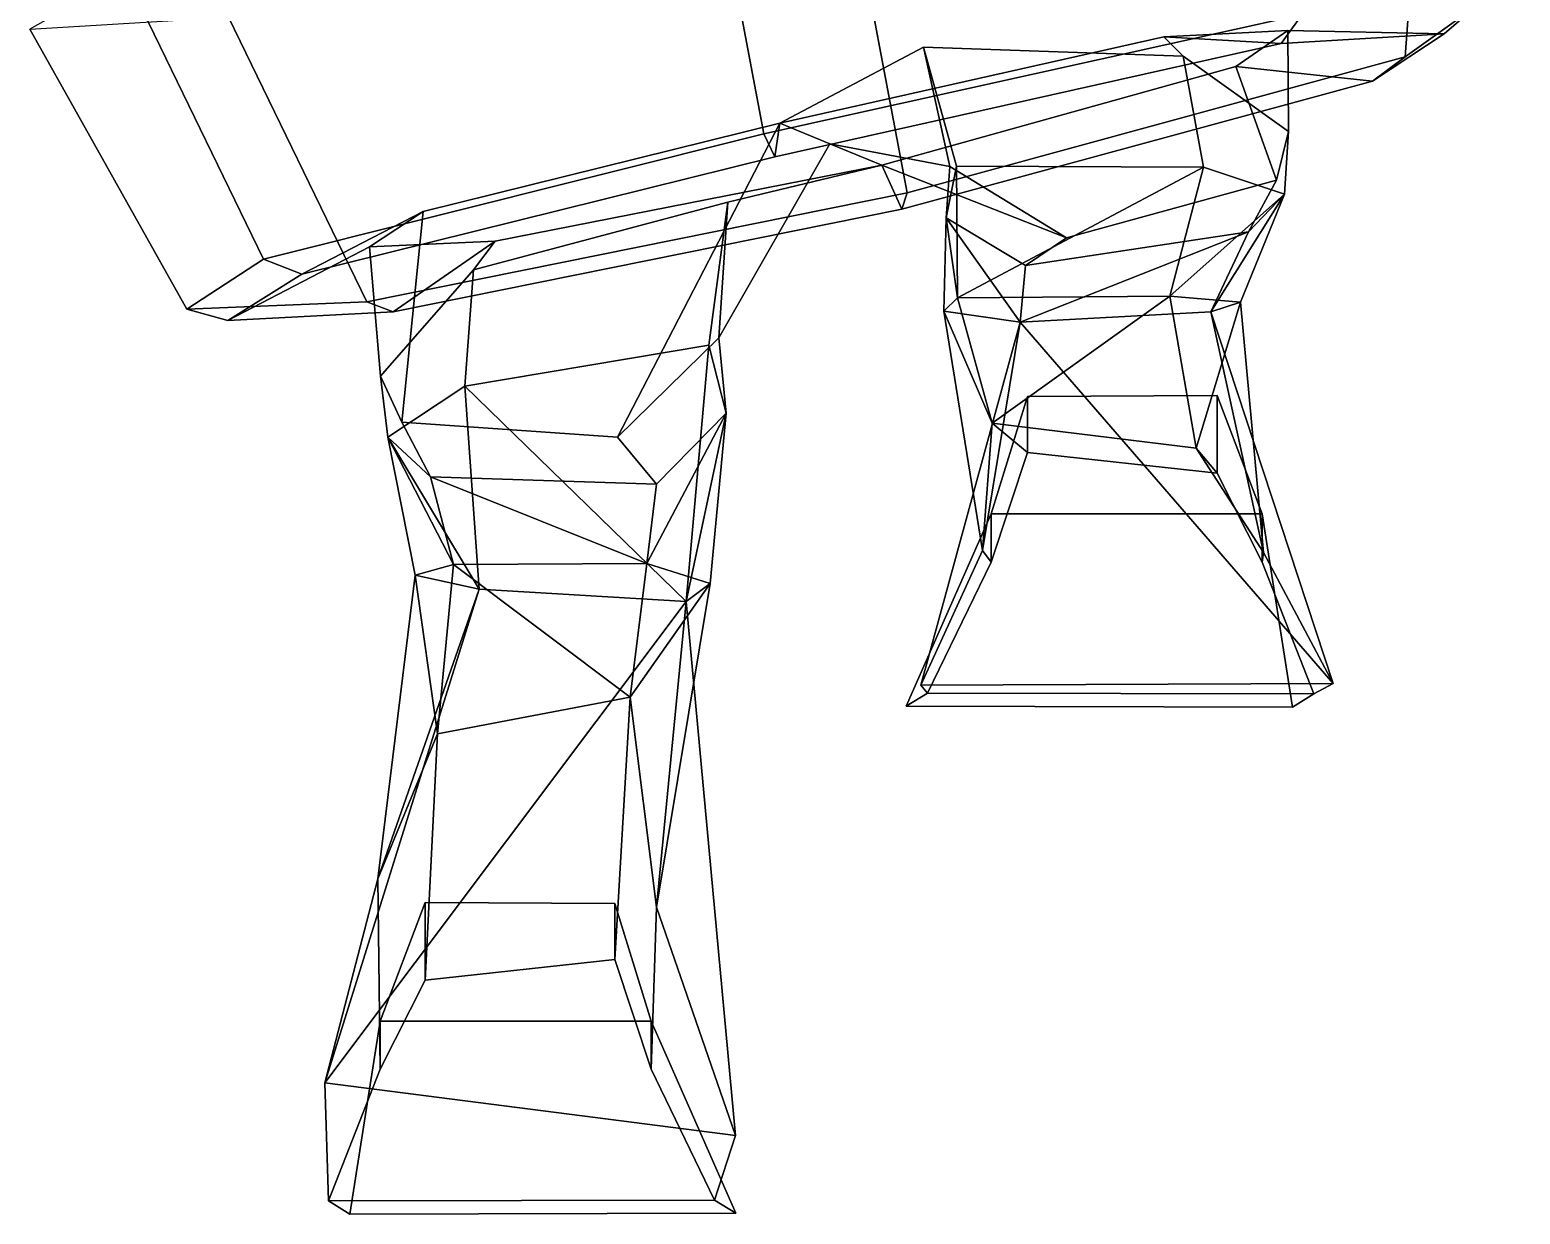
# Model space of a CAD drawing. Extents: x -273 to 206, y -160 to 395.
# Drawn here: x -139.5 to 119.7, y -159.8 to 46.2 of the extents above; entities that cross this region are included whole.
import ezdxf

# ---------------------------------------------------------------- set-up
doc = ezdxf.new("R2010")
doc.units = 0

msp = doc.modelspace()

# ---------------------------------------------------------------- linework, layer by layer
for points in [[(112.302704, 50.48999, 11.040586), (99.720932, 41.469452, -82.157272), (103.838646, 97.574188, -78.28167), (119.710823, 107.370117, 15.323751)], [(-11.883377, 28.112442, 114.036331), (81.776428, 48.857574, 91.414734), (85.894142, 104.962311, 95.290337), (-22.01178, 81.844269, 116.207451)], [(99.720932, 41.469452, -82.157272), (13.059475, 17.842941, -127.228767), (2.918842, 71.580444, -125.058365), (103.838646, 97.574188, -78.28167)], [(-11.883377, 28.112442, 114.036331), (-22.01178, 81.844269, 116.207451), (-122.903236, 55.759369, 69.428017), (-98.883965, 6.285095, 69.037552)], [(-80.939468, -1.103043, -104.534454), (-104.95874, 48.371231, -104.14399), (2.918842, 71.580444, -125.058365), (13.059475, 17.842941, -127.228767)], [(-122.903236, 55.759369, 69.428017), (-139.539383, 46.277985, -16.787819), (-112.229698, -2.420914, -16.770725), (-98.883965, 6.285095, 69.037552)], [(81.776428, 48.857574, 91.414734), (78.133789, 43.800995, 82.269165), (106.504227, 45.485245, 10.100272), (112.302704, 50.48999, 11.040586)], [(112.302704, 50.48999, 11.040586), (106.504227, 45.485245, 10.100272), (94.013878, 37.262817, -71.334389), (99.720932, 41.469452, -82.157272)], [(-112.229698, -2.420914, -16.770725), (-139.539383, 46.277985, -16.787819), (-104.95874, 48.371231, -104.14399), (-80.939468, -1.103043, -104.534454)], [(-11.883377, 28.112442, 114.036331), (-9.953568, 24.076416, 101.635323), (78.133789, 43.800995, 82.269165), (81.776428, 48.857574, 91.414734)], [(-9.953568, 24.076416, 101.635323), (-9.054311, 29.939804, 80.888046), (57.705593, 44.955414, 64.602043), (78.133789, 43.800995, 82.269165)], [(-9.054311, 29.939804, 80.888046), (15.888755, 43.171051, 58.418308), (61.109516, 41.58226, 45.830631), (57.705593, 44.955414, 64.602043)], [(57.705593, 44.955414, 64.602043), (61.109516, 41.58226, 45.830631), (79.385666, 28.464493, 10.227674), (79.298775, 46.071075, 7.157622)], [(78.133789, 43.800995, 82.269165), (57.705593, 44.955414, 64.602043), (79.298775, 46.071075, 7.157622), (106.504227, 45.485245, 10.100272)], [(79.298775, 46.071075, 7.157622), (79.385666, 28.464493, 10.227674), (77.313759, 20.023895, -33.494473), (70.253746, 39.789063, -56.772697)], [(106.504227, 45.485245, 10.100272), (79.298775, 46.071075, 7.157622), (70.253746, 39.789063, -56.772697), (94.013878, 37.262817, -71.334389)], [(20.525824, 22.391876, -2.405002), (15.888755, 43.171051, 58.418308), (-9.054311, 29.939804, 80.888046), (-0.366836, 26.362991, -3.143422)], [(21.680695, 22.441696, 25.128654), (15.888755, 43.171051, 58.418308), (20.525824, 22.391876, -2.405002), (19.864899, 13.459518, -2.174778)], [(21.680695, 22.441696, 25.128654), (64.642426, 22.285858, 25.715525), (61.109516, 41.58226, 45.830631), (15.888755, 43.171051, 58.418308)], [(64.642426, 22.285858, 25.715525), (78.730042, 17.583984, 11.794081), (79.385666, 28.464493, 10.227674), (61.109516, 41.58226, 45.830631)], [(70.253746, 39.789063, -56.772697), (77.313759, 20.023895, -33.494473), (40.818363, 10.004364, -63.620316), (8.668776, 22.642838, -90.54232)], [(94.013878, 37.262817, -71.334389), (70.253746, 39.789063, -56.772697), (8.668776, 22.642838, -90.54232), (12.119752, 14.988358, -111.873611)], [(99.720932, 41.469452, -82.157272), (94.013878, 37.262817, -71.334389), (12.119752, 14.988358, -111.873611), (13.059475, 17.842941, -127.228767)], [(-9.953568, 24.076416, 101.635323), (-92.19838, 3.662338, 61.171268), (-71.11834, 14.598145, 48.645496), (-9.054311, 29.939804, 80.888046)], [(-9.054311, 29.939804, 80.888046), (-71.11834, 14.598145, 48.645496), (-74.826797, -22.083038, 16.891588), (-37.322681, -24.635948, 44.990715)], [(-0.366836, 26.362991, -3.143422), (-9.054311, 29.939804, 80.888046), (-37.322681, -24.635948, 44.990715), (-19.673145, -7.413391, -9.566402)], [(-11.883377, 28.112442, 114.036331), (-98.883965, 6.285095, 69.037552), (-92.19838, 3.662338, 61.171268), (-9.953568, 24.076416, 101.635323)], [(8.668776, 22.642838, -90.54232), (-0.366836, 26.362991, -3.143422), (-19.673145, -7.413391, -9.566402), (-18.139425, 16.189346, -66.934097)], [(20.525824, 22.391876, -2.405002), (-0.366836, 26.362991, -3.143422), (8.668776, 22.642838, -90.54232), (40.818363, 10.004364, -63.620316)], [(78.730042, 17.583984, 11.794081), (72.442322, 11.072861, -8.120624), (77.313759, 20.023895, -33.494473), (79.385666, 28.464493, 10.227674)], [(-76.318291, -2.875824, -92.432281), (12.119752, 14.988358, -111.873611), (8.668776, 22.642838, -90.54232), (-58.570187, 9.431793, -72.729248)], [(-58.570187, 9.431793, -72.729248), (8.668776, 22.642838, -90.54232), (-18.139425, 16.189346, -66.934097), (-62.357681, 4.453415, -55.859539)], [(21.84301, -0.43074, 42.570557), (21.680695, 22.441696, 25.128654), (19.864899, 13.459518, -2.174778)], [(19.864899, 13.459518, -2.174778), (20.525824, 22.391876, -2.405002), (40.818363, 10.004364, -63.620316), (33.680531, 5.190933, -26.926954)], [(21.84301, -0.43074, 42.570557), (64.642426, 22.285858, 25.715525), (21.680695, 22.441696, 25.128654)], [(21.84301, -0.43074, 42.570557), (58.790943, -0.122192, 42.546795), (64.642426, 22.285858, 25.715525)], [(58.790943, -0.122192, 42.546795), (78.730042, 17.583984, 11.794081), (64.642426, 22.285858, 25.715525)], [(72.442322, 11.072861, -8.120624), (33.680531, 5.190933, -26.926954), (40.818363, 10.004364, -63.620316), (77.313759, 20.023895, -33.494473)], [(-80.939468, -1.103043, -104.534454), (13.059475, 17.842941, -127.228767), (12.119752, 14.988358, -111.873611), (-76.318291, -2.875824, -92.432281)], [(-63.887688, -15.820969, -44.12484), (-62.357681, 4.453415, -55.859539), (-18.139425, 16.189346, -66.934097), (-21.422466, -8.676575, -42.531876)], [(-18.394596, -20.470734, -17.168736), (-21.422466, -8.676575, -42.531876), (-18.139425, 16.189346, -66.934097), (-19.673145, -7.413391, -9.566402)], [(58.790943, -0.122192, 42.546795), (71.067284, -1.190292, 29.705751), (78.730042, 17.583984, 11.794081)], [(65.885529, -2.878159, 11.679587), (72.442322, 11.072861, -8.120624), (78.730042, 17.583984, 11.794081)], [(71.067284, -1.190292, 29.705751), (65.885529, -2.878159, 11.679587), (78.730042, 17.583984, 11.794081)], [(-92.19838, 3.662338, 61.171268), (-105.11792, -4.383362, -16.111933), (-80.438049, 8.429214, -12.627899), (-71.11834, 14.598145, 48.645496)], [(-71.11834, 14.598145, 48.645496), (-80.438049, 8.429214, -12.627899), (-78.537476, -14.027893, -21.829136), (-74.826797, -22.083038, 16.891588)], [(21.84301, -0.43074, 42.570557), (19.864899, 13.459518, -2.174778), (19.479847, -2.73703, 17.505041)], [(19.479847, -2.73703, 17.505041), (19.864899, 13.459518, -2.174778), (32.757751, -4.670685, -4.917452)], [(32.757751, -4.670685, -4.917452), (19.864899, 13.459518, -2.174778), (33.680531, 5.190933, -26.926954)], [(32.757751, -4.670685, -4.917452), (33.680531, 5.190933, -26.926954), (72.442322, 11.072861, -8.120624)], [(65.885529, -2.878159, 11.679587), (32.757751, -4.670685, -4.917452), (72.442322, 11.072861, -8.120624)], [(-105.11792, -4.383362, -16.111933), (-76.318291, -2.875824, -92.432281), (-58.570187, 9.431793, -72.729248), (-80.438049, 8.429214, -12.627899)], [(-80.438049, 8.429214, -12.627899), (-58.570187, 9.431793, -72.729248), (-62.357681, 4.453415, -55.859539), (-78.537476, -14.027893, -21.829136)], [(-98.883965, 6.285095, 69.037552), (-112.229698, -2.420914, -16.770725), (-105.11792, -4.383362, -16.111933), (-92.19838, 3.662338, 61.171268)], [(-77.267487, -24.668297, -31.089731), (-78.537476, -14.027893, -21.829136), (-62.357681, 4.453415, -55.859539), (-63.887688, -15.820969, -44.12484)], [(-112.229698, -2.420914, -16.770725), (-80.939468, -1.103043, -104.534454), (-76.318291, -2.875824, -92.432281), (-105.11792, -4.383362, -16.111933)], [(27.877836, -22.218796, 21.819632), (21.84301, -0.43074, 42.570557), (19.479847, -2.73703, 17.505041)], [(27.877836, -22.218796, 21.819632), (58.790943, -0.122192, 42.546795), (21.84301, -0.43074, 42.570557)], [(63.350533, -26.591461, 17.652674), (58.790943, -0.122192, 42.546795), (27.877836, -22.218796, 21.819632)], [(63.350533, -26.591461, 17.652674), (71.067284, -1.190292, 29.705751), (58.790943, -0.122192, 42.546795)], [(75.063927, -44.748123, -1.449012), (71.067284, -1.190292, 29.705751), (63.350533, -26.591461, 17.652674)], [(75.063927, -44.748123, -1.449012), (65.885529, -2.878159, 11.679587), (71.067284, -1.190292, 29.705751)], [(15.460943, -67.771606, -46.594578), (26.186857, -44.359459, -10.539289), (32.757751, -4.670685, -4.917452)], [(15.460943, -67.771606, -46.594578), (32.757751, -4.670685, -4.917452), (87.191078, -67.520355, -31.189911)], [(26.186857, -44.359459, -10.539289), (27.877836, -22.218796, 21.819632), (19.479847, -2.73703, 17.505041)], [(26.186857, -44.359459, -10.539289), (19.479847, -2.73703, 17.505041), (32.757751, -4.670685, -4.917452)], [(87.191078, -67.520355, -31.189911), (32.757751, -4.670685, -4.917452), (65.885529, -2.878159, 11.679587)], [(87.191078, -67.520355, -31.189911), (65.885529, -2.878159, 11.679587), (75.063927, -44.748123, -1.449012)], [(-30.554426, -32.851532, 3.584813), (-18.394596, -20.470734, -17.168736), (-19.673145, -7.413391, -9.566402), (-37.322681, -24.635948, 44.990715)], [(-25.353682, -53.214676, -38.203175), (-63.887688, -15.820969, -44.12484), (-21.422466, -8.676575, -42.531876)], [(-25.353682, -53.214676, -38.203175), (-21.422466, -8.676575, -42.531876), (-18.394596, -20.470734, -17.168736)], [(-69.823463, -31.534698, -14.148992), (-74.826797, -22.083038, 16.891588), (-78.537476, -14.027893, -21.829136), (-77.267487, -24.668297, -31.089731)], [(-61.396149, -51.08181, -39.366188), (-77.267487, -24.668297, -31.089731), (-63.887688, -15.820969, -44.12484)], [(-61.396149, -51.08181, -39.366188), (-63.887688, -15.820969, -44.12484), (-25.353682, -53.214676, -38.203175)], [(27.673773, -38.021881, 102.617195), (74.813721, -38.021881, 102.617195), (66.977409, -17.390366, 87.801697), (33.987896, -17.575668, 87.801697)], [(27.673773, -38.021881, 102.617195), (33.987896, -17.575668, 87.801697), (33.987896, -27.314087, 35.947453), (27.673773, -46.405396, 43.725594)], [(33.987896, -17.575668, 87.801697), (66.977409, -17.390366, 87.801697), (66.977409, -30.912079, 35.947453), (33.987896, -27.314087, 35.947453)], [(74.813721, -38.021881, 102.617195), (74.813721, -46.405396, 43.725594), (66.977409, -30.912079, 35.947453), (66.977409, -17.390366, 87.801697)], [(-32.187645, -46.660538, 3.12859), (-21.179405, -50.085297, -15.254925), (-18.394596, -20.470734, -17.168736)], [(-32.187645, -46.660538, 3.12859), (-18.394596, -20.470734, -17.168736), (-30.554426, -32.851532, 3.584813)], [(-21.179405, -50.085297, -15.254925), (-25.353682, -53.214676, -38.203175), (-18.394596, -20.470734, -17.168736)], [(-30.554426, -32.851532, 3.584813), (-37.322681, -24.635948, 44.990715), (-74.826797, -22.083038, 16.891588), (-69.823463, -31.534698, -14.148992)], [(26.186857, -44.359459, -10.539289), (27.673773, -46.405396, 43.725594), (33.987896, -27.314087, 35.947453), (27.877836, -22.218796, 21.819632)], [(27.877836, -22.218796, 21.819632), (33.987896, -27.314087, 35.947453), (66.977409, -30.912079, 35.947453), (63.350533, -26.591461, 17.652674)], [(-65.838226, -46.821625, -12.50054), (-69.823463, -31.534698, -14.148992), (-77.267487, -24.668297, -31.089731)], [(-65.838226, -46.821625, -12.50054), (-77.267487, -24.668297, -31.089731), (-72.485146, -48.633728, -27.616745)], [(-72.485146, -48.633728, -27.616745), (-77.267487, -24.668297, -31.089731), (-61.396149, -51.08181, -39.366188)], [(75.063927, -44.748123, -1.449012), (63.350533, -26.591461, 17.652674), (66.977409, -30.912079, 35.947453), (74.813721, -46.405396, 43.725594)], [(-32.187645, -46.660538, 3.12859), (-30.554426, -32.851532, 3.584813), (-69.823463, -31.534698, -14.148992)], [(-32.187645, -46.660538, 3.12859), (-69.823463, -31.534698, -14.148992), (-65.838226, -46.821625, -12.50054)], [(12.906889, -71.421829, 102.617195), (80.090286, -71.607147, 102.617195), (74.813721, -38.021881, 102.617195), (27.673773, -38.021881, 102.617195)], [(12.906889, -71.421829, 102.617195), (27.673773, -38.021881, 102.617195), (27.673773, -46.405396, 43.725594), (16.610764, -69.194962, 32.613968)], [(80.090286, -71.607147, 102.617195), (83.794151, -69.300858, 36.317848), (74.813721, -46.405396, 43.725594), (74.813721, -38.021881, 102.617195)], [(-35.120121, -69.855675, 3.626834), (-32.187645, -46.660538, 3.12859), (-65.838226, -46.821625, -12.50054)], [(-35.120121, -69.855675, 3.626834), (-21.179405, -50.085297, -15.254925), (-32.187645, -46.660538, 3.12859)], [(15.460943, -67.771606, -46.594578), (16.610764, -69.194962, 32.613968), (27.673773, -46.405396, 43.725594), (26.186857, -44.359459, -10.539289)], [(87.191078, -67.520355, -31.189911), (75.063927, -44.748123, -1.449012), (74.813721, -46.405396, 43.725594), (83.794151, -69.300858, 36.317848)], [(-78.984169, -101.481255, -17.278252), (-68.610649, -76.240654, -9.024421), (-72.485146, -48.633728, -27.616745)], [(-78.984169, -101.481255, -17.278252), (-72.485146, -48.633728, -27.616745), (-61.396149, -51.08181, -39.366188)], [(-68.610649, -76.240654, -9.024421), (-65.838226, -46.821625, -12.50054), (-72.485146, -48.633728, -27.616745)], [(-68.610649, -76.240654, -9.024421), (-35.120121, -69.855675, 3.626834), (-65.838226, -46.821625, -12.50054)], [(-88.214432, -136.954941, -31.140278), (-78.984169, -101.481255, -17.278252), (-61.396149, -51.08181, -39.366188)], [(-88.214432, -136.954941, -31.140278), (-61.396149, -51.08181, -39.366188), (-25.353682, -53.214676, -38.203175)], [(-30.533239, -106.399475, -7.915815), (-21.179405, -50.085297, -15.254925), (-35.120121, -69.855675, 3.626834)], [(-30.533239, -106.399475, -7.915815), (-25.353682, -53.214676, -38.203175), (-21.179405, -50.085297, -15.254925)], [(-16.796606, -146.10672, -18.502544), (-88.214432, -136.954941, -31.140278), (-25.353682, -53.214676, -38.203175)], [(-16.796606, -146.10672, -18.502544), (-25.353682, -53.214676, -38.203175), (-30.533239, -106.399475, -7.915815)], [(-35.120121, -69.855675, 3.626834), (-68.610649, -76.240654, -9.024421), (-70.777412, -119.090729, 35.947453), (-37.787899, -115.492737, 35.947453)], [(-30.533239, -106.399475, -7.915815), (-35.120121, -69.855675, 3.626834), (-37.787899, -115.492737, 35.947453), (-31.473774, -134.584045, 43.725594)], [(80.090286, -71.607147, 102.617195), (12.906889, -71.421829, 102.617195), (16.610764, -69.194962, 32.613968), (83.794151, -69.300858, 36.317848)], [(87.191078, -67.520355, -31.189911), (83.794151, -69.300858, 36.317848), (16.610764, -69.194962, 32.613968), (15.460943, -67.771606, -46.594578)], [(-78.984169, -101.481255, -17.278252), (-78.613716, -134.584045, 43.725594), (-70.777412, -119.090729, 35.947453), (-68.610649, -76.240654, -9.024421)], [(-88.214432, -136.954941, -31.140278), (-87.594154, -157.479507, 36.317848), (-78.613716, -134.584045, 43.725594), (-78.984169, -101.481255, -17.278252)], [(-31.473774, -126.200546, 102.617195), (-37.787899, -105.754333, 87.801697), (-70.777412, -105.569031, 87.801697), (-78.613716, -126.200546, 102.617195)], [(-78.613716, -126.200546, 102.617195), (-70.777412, -105.569031, 87.801697), (-70.777412, -119.090729, 35.947453), (-78.613716, -134.584045, 43.725594)], [(-37.787899, -105.754333, 87.801697), (-37.787899, -115.492737, 35.947453), (-70.777412, -119.090729, 35.947453), (-70.777412, -105.569031, 87.801697)], [(-31.473774, -126.200546, 102.617195), (-31.473774, -134.584045, 43.725594), (-37.787899, -115.492737, 35.947453), (-37.787899, -105.754333, 87.801697)], [(-16.796606, -146.10672, -18.502544), (-30.533239, -106.399475, -7.915815), (-31.473774, -134.584045, 43.725594), (-20.410763, -157.373611, 32.613968)], [(-83.890282, -159.785812, 102.617195), (-78.613716, -126.200546, 102.617195), (-78.613716, -134.584045, 43.725594), (-87.594154, -157.479507, 36.317848)], [(-16.70689, -159.600494, 102.617195), (-31.473774, -126.200546, 102.617195), (-78.613716, -126.200546, 102.617195), (-83.890282, -159.785812, 102.617195)], [(-16.70689, -159.600494, 102.617195), (-20.410763, -157.373611, 32.613968), (-31.473774, -134.584045, 43.725594), (-31.473774, -126.200546, 102.617195)], [(-88.214432, -136.954941, -31.140278), (-16.796606, -146.10672, -18.502544), (-20.410763, -157.373611, 32.613968), (-87.594154, -157.479507, 36.317848)], [(-83.890282, -159.785812, 102.617195), (-87.594154, -157.479507, 36.317848), (-20.410763, -157.373611, 32.613968), (-16.70689, -159.600494, 102.617195)]]:
    msp.add_3dface(points)

doc.saveas('drawing.dxf')
